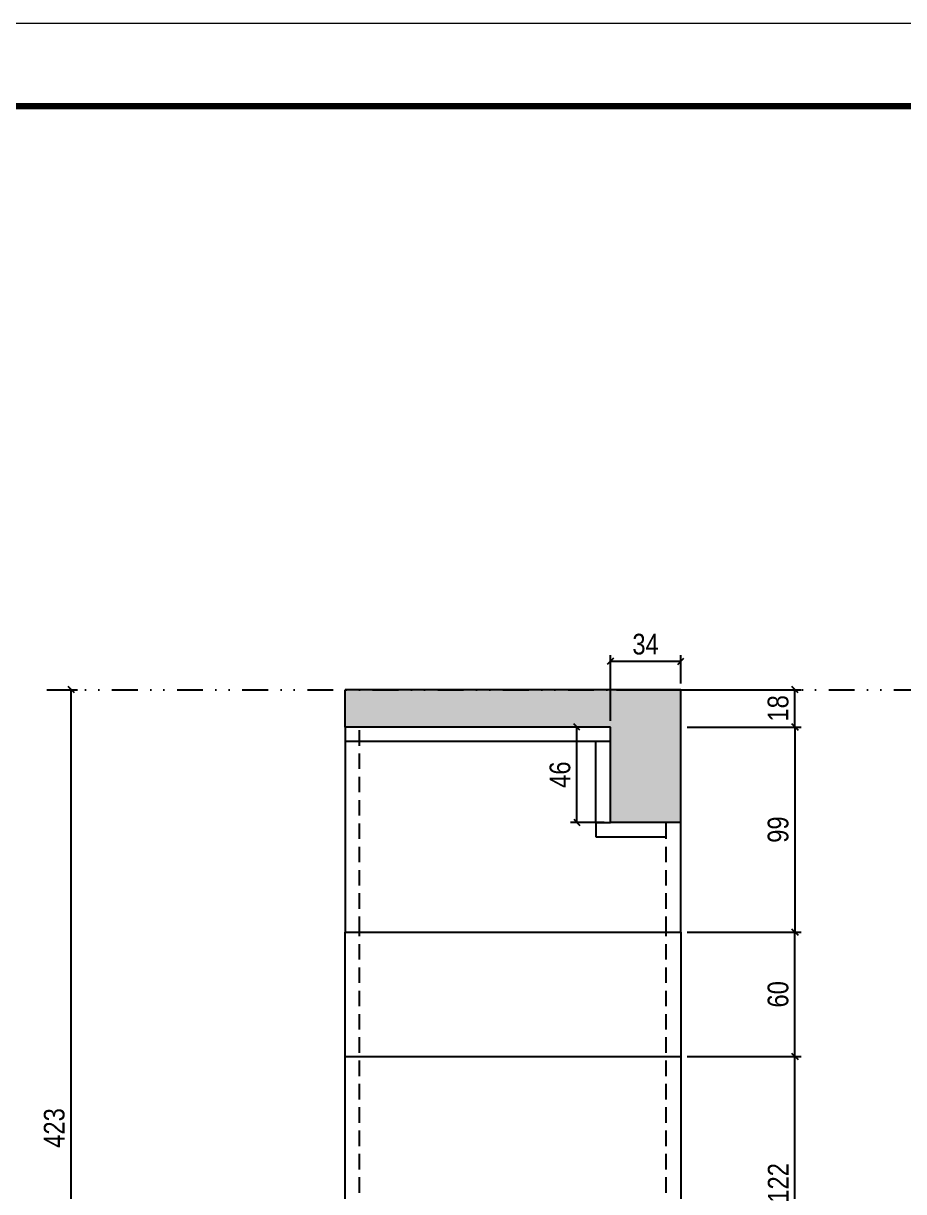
# Model space of a CAD drawing. Header units: millimetres. Extents: x 787 to 8287, y -592 to 17063.
# Drawn here: x 5022 to 5447, y 5637 to 6201 of the extents above; entities that cross this region are included whole.
import ezdxf

# ---------------------------------------------------------------- set-up
doc = ezdxf.new("R2010")
doc.units = ezdxf.units.MM
for name, pattern in [('DASHED', [0.75, 0.5, -0.25]), ('DIVIDE2', [0.625, 0.25, -0.125, 0, -0.125, 0, -0.125]), ('HIDDEN', [0.375, 0.25, -0.125])]:
    doc.linetypes.add(name, pattern=pattern)
for name, color, linetype in [('COTA', 241, 'Continuous'), ('Nível', 160, 'Continuous'), ('Painéis', 200, 'Continuous'), ('SARR_2.2x7', 40, 'Continuous'), ('Sarrafo de Pressão', 42, 'HIDDEN')]:
    doc.layers.add(name, color=color, linetype=linetype)
doc.layers.add('Folhas', color=255, linetype='Continuous', lineweight=9)
doc.layers.add('SARRAFO DE PRESSAO', color=251, linetype='DASHED', lineweight=9)
doc.styles.add('COTA TECNICA', font='techl___.ttf', dxfattribs={"height": 10})
doc.styles.add('COTA TECNICA-50', font='techl___.ttf', dxfattribs={"height": 10})
doc.dimstyles.new('COTA PAINEL-50', dxfattribs={"dimtxt": 10, "dimasz": 3, "dimexe": 3, "dimexo": 3, "dimgap": 3, "dimtad": 1, "dimdec": 1, "dimzin": 12, "dimdsep": 46, "dimtxsty": 'COTA TECNICA-50', "dimblk1": 'OBLIQUE', "dimblk2": 'OBLIQUE', "dimsah": 1, "dimcen": 0.9, "dimclrd": 4, "dimclre": 4, "dimclrt": 240, "dimadec": 1, "dimazin": 3, "dimtfac": 1, "dimtdec": 1, "dimtmove": 0, "dimatfit": 3, "dimfxl": 0, "dimtolj": 1, "dimtzin": 12, "dimarcsym": 0})
doc.dimstyles.new('PAINEL', dxfattribs={"dimtxt": 10, "dimasz": 3, "dimexe": 3, "dimexo": 3, "dimgap": 3, "dimtad": 1, "dimdec": 1, "dimzin": 12, "dimdsep": 46, "dimtxsty": 'COTA TECNICA', "dimblk1": 'OBLIQUE', "dimblk2": 'OBLIQUE', "dimsah": 1, "dimcen": 0.9, "dimclrd": 4, "dimclre": 4, "dimclrt": 240, "dimadec": 1, "dimazin": 3, "dimtfac": 1, "dimtdec": 1, "dimtmove": 0, "dimatfit": 3, "dimfxl": 0, "dimtolj": 1, "dimtzin": 12, "dimarcsym": 0})

# ---------------------------------------------------------------- blocks, each defined once
blk = doc.blocks.new('9999999999')
at = {"layer": 'Folhas'}
blk.add_lwpolyline([(98138.98, 34190.21), (99623.98, 34190.21), (99623.98, 35240.21), (98138.98, 35240.21)], close=True, dxfattribs=at)
at = {"layer": 'Folhas', "color": 30, "const_width": 3}
blk.add_lwpolyline([(98213.98, 34230.21), (99583.98, 34230.21), (99583.98, 35200.21), (98213.98, 35200.21)], close=True, dxfattribs=at)
blk = doc.blocks.new('_Oblique')
at = {"color": 0, "linetype": 'ByBlock', "lineweight": -2}
blk.add_line((-0.5, -0.5), (0.5, 0.5), dxfattribs=at)
blk = doc.blocks.new('*D1314')
at = {"layer": 'COTA', "color": 4, "lineweight": -2}
for p, q in [((5036.04, 5879.68), (5047.89, 5879.68)), ((5044.89, 5456.68), (5044.89, 5879.68)), ((5036.04, 5456.68), (5047.89, 5456.68))]:
    blk.add_line(p, q, dxfattribs=at)
at = {"layer": 'Defpoints', "color": 0}
for p in [(5033.04, 5879.68), (5044.89, 5879.68), (5033.04, 5456.68)]:
    blk.add_point(p, dxfattribs=at)
at = {"layer": 'COTA', "color": 4, "lineweight": -2, "xscale": 3, "yscale": 3, "zscale": 3}
for p, rotation in [((5044.89, 5879.68), 90), ((5044.89, 5456.68), 270)]:
    blk.add_blockref('_Oblique', p, dxfattribs=dict(at, rotation=rotation))
at = {"layer": 'COTA', "color": 240, "insert": (5036.68, 5668.18), "char_height": 10, "attachment_point": 5, "rotation": 90, "style": 'COTA TECNICA-50'}
blk.add_mtext('\\A1;423', dxfattribs=at)
blk = doc.blocks.new('*D1578')
at = {"layer": 'COTA', "color": 4, "lineweight": -2}
for p, q in [((5342.06, 5702.68), (5397.14, 5702.68)), ((5394.14, 5580.68), (5394.14, 5702.68)), ((5342.06, 5580.68), (5397.14, 5580.68))]:
    blk.add_line(p, q, dxfattribs=at)
at = {"layer": 'Defpoints', "color": 0}
for p in [(5339.06, 5702.68), (5394.14, 5702.68), (5339.06, 5580.68)]:
    blk.add_point(p, dxfattribs=at)
at = {"layer": 'COTA', "color": 4, "lineweight": -2, "xscale": 3, "yscale": 3, "zscale": 3}
for p, rotation in [((5394.14, 5702.68), 90), ((5394.14, 5580.68), 270)]:
    blk.add_blockref('_Oblique', p, dxfattribs=dict(at, rotation=rotation))
at = {"layer": 'COTA', "color": 240, "insert": (5386.08, 5641.68), "char_height": 10, "attachment_point": 5, "rotation": 90, "style": 'COTA TECNICA-50'}
blk.add_mtext('\\A1;122', dxfattribs=at)
blk = doc.blocks.new('*D1579')
at = {"layer": 'COTA', "color": 4, "lineweight": -2}
for p, q in [((5308.06, 5879.68), (5397.14, 5879.68)), ((5394.14, 5861.68), (5394.14, 5879.68)), ((5342.06, 5861.68), (5397.14, 5861.68))]:
    blk.add_line(p, q, dxfattribs=at)
at = {"layer": 'Defpoints', "color": 0}
for p in [(5305.06, 5879.68), (5394.14, 5879.68), (5339.06, 5861.68)]:
    blk.add_point(p, dxfattribs=at)
at = {"layer": 'COTA', "color": 4, "lineweight": -2, "xscale": 3, "yscale": 3, "zscale": 3}
for p, rotation in [((5394.14, 5879.68), 90), ((5394.14, 5861.68), 270)]:
    blk.add_blockref('_Oblique', p, dxfattribs=dict(at, rotation=rotation))
at = {"layer": 'COTA', "color": 240, "insert": (5386.05, 5870.68), "char_height": 10, "attachment_point": 5, "rotation": 90, "style": 'COTA TECNICA-50'}
blk.add_mtext('\\A1;18', dxfattribs=at)
blk = doc.blocks.new('*D1580')
at = {"layer": 'COTA', "color": 4, "lineweight": -2}
for p, q in [((5342.06, 5861.68), (5397.14, 5861.68)), ((5394.14, 5861.68), (5394.14, 5762.68)), ((5342.06, 5762.68), (5397.14, 5762.68))]:
    blk.add_line(p, q, dxfattribs=at)
at = {"layer": 'Defpoints', "color": 0}
for p in [(5339.06, 5861.68), (5339.06, 5762.68), (5394.14, 5762.68)]:
    blk.add_point(p, dxfattribs=at)
at = {"layer": 'COTA', "color": 4, "lineweight": -2, "xscale": 3, "yscale": 3, "zscale": 3}
for p, rotation in [((5394.14, 5861.68), 90), ((5394.14, 5762.68), 270)]:
    blk.add_blockref('_Oblique', p, dxfattribs=dict(at, rotation=rotation))
at = {"layer": 'COTA', "color": 240, "insert": (5386.06, 5812.18), "char_height": 10, "attachment_point": 5, "rotation": 90, "style": 'COTA TECNICA-50'}
blk.add_mtext('\\A1;99', dxfattribs=at)
blk = doc.blocks.new('*D1581')
at = {"layer": 'COTA', "color": 4, "lineweight": -2}
for p, q in [((5305.06, 5864.68), (5305.06, 5896.41)), ((5305.06, 5893.41), (5339.06, 5893.41)), ((5339.06, 5882.68), (5339.06, 5896.41))]:
    blk.add_line(p, q, dxfattribs=at)
at = {"layer": 'Defpoints', "color": 0}
for p in [(5339.06, 5893.41), (5339.06, 5879.68), (5305.06, 5861.68)]:
    blk.add_point(p, dxfattribs=at)
at = {"layer": 'COTA', "color": 4, "lineweight": -2, "xscale": 3, "yscale": 3, "zscale": 3, "rotation": 180}
blk.add_blockref('_Oblique', (5305.06, 5893.41), dxfattribs=at)
at = {"layer": 'COTA', "color": 4, "lineweight": -2, "xscale": 3, "yscale": 3, "zscale": 3}
blk.add_blockref('_Oblique', (5339.06, 5893.41), dxfattribs=at)
at = {"layer": 'COTA', "color": 240, "insert": (5322.06, 5901.62), "char_height": 10, "attachment_point": 5, "style": 'COTA TECNICA'}
blk.add_mtext('\\A1;34', dxfattribs=at)
blk = doc.blocks.new('*D1577')
at = {"layer": 'Defpoints', "color": 0}
for p in [(5339.06, 5762.68), (5394.14, 5762.68), (5339.06, 5702.68)]:
    blk.add_point(p, dxfattribs=at)
at = {"layer": 'Painéis', "color": 4, "lineweight": -2}
for p, q in [((5342.06, 5762.68), (5397.14, 5762.68)), ((5394.14, 5702.68), (5394.14, 5762.68)), ((5342.06, 5702.68), (5397.14, 5702.68))]:
    blk.add_line(p, q, dxfattribs=at)
at = {"layer": 'Painéis', "color": 4, "lineweight": -2, "xscale": 3, "yscale": 3, "zscale": 3}
for p, rotation in [((5394.14, 5762.68), 90), ((5394.14, 5702.68), 270)]:
    blk.add_blockref('_Oblique', p, dxfattribs=dict(at, rotation=rotation))
at = {"layer": 'Painéis', "color": 240, "insert": (5386.04, 5732.68), "char_height": 10, "attachment_point": 5, "rotation": 90, "style": 'COTA TECNICA'}
blk.add_mtext('\\A1;60', dxfattribs=at)
blk = doc.blocks.new('*D1582')
at = {"layer": 'Defpoints', "color": 0}
for p in [(5288.89, 5861.68), (5305.06, 5861.68), (5305.06, 5815.68)]:
    blk.add_point(p, dxfattribs=at)
at = {"layer": 'Painéis', "color": 4, "lineweight": -2}
for p, q in [((5302.06, 5861.68), (5285.89, 5861.68)), ((5288.89, 5815.68), (5288.89, 5861.68)), ((5302.06, 5815.68), (5285.89, 5815.68))]:
    blk.add_line(p, q, dxfattribs=at)
at = {"layer": 'Painéis', "color": 4, "lineweight": -2, "xscale": 3, "yscale": 3, "zscale": 3}
for p, rotation in [((5288.89, 5861.68), 90), ((5288.89, 5815.68), 270)]:
    blk.add_blockref('_Oblique', p, dxfattribs=dict(at, rotation=rotation))
at = {"layer": 'Painéis', "color": 240, "insert": (5280.79, 5838.68), "char_height": 10, "attachment_point": 5, "rotation": 90, "style": 'COTA TECNICA'}
blk.add_mtext('\\A1;46', dxfattribs=at)

msp = doc.modelspace()

# ---------------------------------------------------------------- hatches: boundary and pattern name
at = {"layer": 'COTA', "linetype": 'ByBlock'}
h = msp.add_hatch(dxfattribs=at)
h.set_pattern_fill('AR-CONC', color=256, scale=0.03)
h.set_pattern_definition([(50, (-3289.0267, 1767.6855), (5.46554, -0.4781726), [0.5715, -6.2865]), (355, (-3289.027, 1767.6855), (-1.0573026, 5.7317054), [0.4572, -5.0292175]), (100.451445, (-3288.571, 1767.6456), (4.4082374, 5.2535326), [0.4857003, -5.3427073]), (46.1842, (-3289.027, 1769.2095), (8.132371, -1.26127), [0.85725, -9.42975]), (96.63556, (-3288.349, 1769.104), (7.122124, 7.422784), [0.728551, -8.014068]), (351.18415, (-3289.027, 1769.2095), (7.122124, 7.422784), [0.685799, -7.543792]), (21, (-3288.2647, 1768.8285), (4.5484317, -3.067956), [0.5715, -6.2865]), (326, (-3288.265, 1768.8285), (1.854061, 5.525639), [0.4572, -5.0292]), (71.451445, (-3287.8857, 1768.573), (6.4024926, 2.457683), [0.4857003, -5.342698]), (37.5, (-3289.0267, 1767.6855), (0.0926581, 2.53665117), [0, -4.96824, 0, -5.1054, 0, -5.04825]), (7.5, (-3289.0267, 1767.6855), (2.0045899, 3.00541724), [0, -2.91084, 0, -4.85394, 0, -1.92405]), (327.5, (-3290.726, 1767.6855), (4.06771786, -0.1718623), [0, -1.905, 0, -5.9436, 0, -7.8867]), (317.5, (-3291.488, 1767.6855), (4.4438754, 0.7627947), [0, -2.4765, 0, -3.94716, 0, -5.6007])])
h.paths.add_polyline_path([(5305.06, 5815.68), (5305.06, 5861.68), (5177.06, 5861.68), (5177.06, 5879.68), (5339.06, 5879.68), (5339.06, 5815.68)])

# ---------------------------------------------------------------- linework, layer by layer
for p, q in [((5177.06, 5861.68), (5177.06, 5879.68)), ((5339.06, 5879.68), (5177.06, 5879.68)), ((5339.06, 5879.68), (5339.06, 5879.68)), ((5339.06, 5815.68), (5339.06, 5879.68))]:
    msp.add_line(p, q, dxfattribs=at)
at = {"layer": 'Nível', "color": 4, "linetype": 'DIVIDE2', "ltscale": 50}
msp.add_line((5033.04, 5879.68), (6054, 5879.68), dxfattribs=at)
at = {"layer": 'Painéis'}
for p, q in [((5305.06, 5861.68), (5177.06, 5861.68)), ((5177.06, 5861.68), (5177.06, 5762.68)), ((5305.06, 5815.68), (5305.06, 5861.68)), ((5339.06, 5815.68), (5305.06, 5815.68)), ((5339.06, 5762.68), (5339.06, 5815.68)), ((5177.06, 5702.68), (5339.06, 5702.68))]:
    msp.add_line(p, q, dxfattribs=at)
msp.add_lwpolyline([(5177.06, 5762.68), (5339.06, 5762.68), (5339.06, 5580.68), (5177.06, 5580.68)], close=True, dxfattribs=at)
at = {"layer": 'SARR_2.2x7'}
for p, q in [((5305.06, 5854.68), (5177.06, 5854.68)), ((5298.06, 5815.68), (5298.06, 5854.68)), ((5298.06, 5815.68), (5305.06, 5815.68)), ((5298.06, 5815.68), (5298.06, 5808.68)), ((5298.06, 5808.68), (5332.06, 5808.68))]:
    msp.add_line(p, q, dxfattribs=at)
at = {"layer": 'Sarrafo de Pressão', "ltscale": 30}
for p, q in [((5184.06, 5762.68), (5184.06, 5861.68)), ((5332.06, 5762.68), (5332.06, 5815.68)), ((5184.06, 5580.68), (5184.06, 5762.68)), ((5332.06, 5580.68), (5332.06, 5762.68))]:
    msp.add_line(p, q, dxfattribs=at)

# ---------------------------------------------------------------- block references
at = {"layer": 'SARRAFO DE PRESSAO', "color": 6, "linetype": 'ByBlock'}
msp.add_blockref('9999999999', (-93529.98, -29038.94), dxfattribs=at)

# ---------------------------------------------------------------- dimensions: what is measured, and where the dimension line sits
at = {"layer": 'COTA'}
for base, p1, p2, angle, dimstyle, picture, middle in [((5339.06, 5893.41), (5305.06, 5861.68), (5339.06, 5879.68), 180, 'PAINEL', '*D1581', (5322.06, 5901.62)), ((5044.89, 5879.68), (5033.04, 5456.68), (5033.04, 5879.68), 90, 'COTA PAINEL-50', '*D1314', (5036.68, 5668.18)), ((5394.14, 5879.68), (5339.06, 5861.68), (5305.06, 5879.68), 90, 'COTA PAINEL-50', '*D1579', (5386.05, 5870.68)), ((5394.14, 5762.68), (5339.06, 5861.68), (5339.06, 5762.68), 90, 'COTA PAINEL-50', '*D1580', (5386.06, 5812.18)), ((5394.14, 5702.68), (5339.06, 5580.68), (5339.06, 5702.68), 90, 'COTA PAINEL-50', '*D1578', (5386.08, 5641.68))]:
    dim = msp.add_linear_dim(base=base, p1=p1, p2=p2, angle=angle, dimstyle=dimstyle, dxfattribs=at)
    dim.commit()
    dim.dimension.update_dxf_attribs({"geometry": picture, "text_midpoint": middle})
at = {"layer": 'Painéis'}
for base, p1, p2, picture, middle in [((5288.89, 5861.68), (5305.06, 5815.68), (5305.06, 5861.68), '*D1582', (5280.79, 5838.68)), ((5394.14, 5762.68), (5339.06, 5702.68), (5339.06, 5762.68), '*D1577', (5386.04, 5732.68))]:
    dim = msp.add_linear_dim(base=base, p1=p1, p2=p2, angle=90, dimstyle='PAINEL', dxfattribs=at)
    dim.commit()
    dim.dimension.update_dxf_attribs({"geometry": picture, "text_midpoint": middle})

doc.saveas('drawing.dxf')
